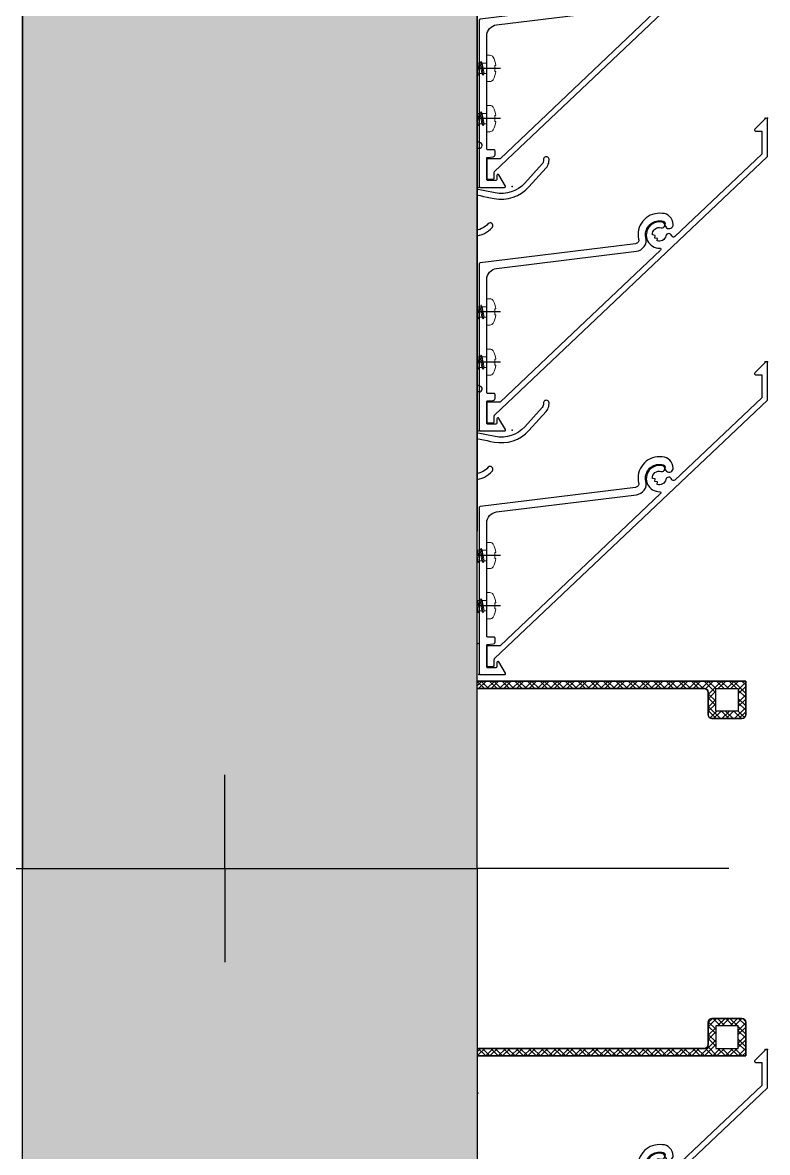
# Model space of a CAD drawing. Header units: millimetres. Extents: x 3774 to 718460, y -768339 to 192544.
# Drawn here: x 359567.6 to 359766.4, y -719888.1 to -719586.6 of the extents above; entities that cross this region are included whole.
import ezdxf

# ---------------------------------------------------------------- set-up
doc = ezdxf.new("R2010")
doc.units = ezdxf.units.MM
doc.linetypes.add('CENTER', pattern=[50.800000000000004, 31.75, -6.35, 6.35, -6.35])
doc.linetypes.add('XKITLINE00', pattern=[0])
doc.layers.get('Defpoints').update_dxf_attribs({"color": 250})
for name, color, linetype in [('010 - ASPG_ACCESSORIES_MAIN_COLOR_1', 1, 'Continuous'), ('010 - ASPG_EXTR_DEF_SUB', 250, 'Continuous'), ('010 - ASPG_EXTR_MAIN_COLOR_2', 2, 'Continuous'), ('010 - ASPG_FASTERN_DEF_SUB', 250, 'Continuous'), ('010 - ASPG_FLASHING_MAIN_COLOR_2', 2, 'Continuous'), ('010 - ASPG_FLASHING_MAIN_COLOR_4', 4, 'Continuous'), ('010 - ASPG_FLASHING_WIPEOUT_', 250, 'Continuous'), ('010 - ASPG_FRAMING_CUT_COLOR_4', 4, 'Continuous'), ('010 - ASPG_FRAMING_DEF_SUB', 250, 'Continuous'), ('010 - ASPG_FRAMING_HATCH_', 251, 'Continuous'), ('010 - ASPG_FRAMING_MAIN_COLOR_2', 2, 'Continuous'), ('010 - ASPG_FRAMING_SUB_COLOR_2', 2, 'Continuous'), ('010 - ASPG_FRAMING_WIPEOUT_', 250, 'Continuous'), ('BOLT & SCREW', 233, 'Continuous'), ('Center Line', 1, 'CENTER')]:
    doc.layers.add(name, color=color, linetype=linetype)
for name, color, linetype, lineweight in [('12-GRID', 1, 'CENTER', 13), ('Part', 2, 'Continuous', 0), ('SCREW', 8, 'Continuous', 5)]:
    doc.layers.add(name, color=color, linetype=linetype, lineweight=lineweight)
pattern_1 = [(270, (1257419.243240032, -520041.6224064054), (0.6549599250656583, -1.134423872092541), [0.7562825813950264, -1.512565162790053]), (29.99999999999978, (1257419.243240032, -520041.6224064054), (0.6549599293588203, 1.134423869613882), [0.7562825813950259, -1.512565162790052]), (329.9999999999998, (1257419.243240032, -520041.6224064054), (1.309919854424478, -2.478657937293614e-09), [-1.512565162790051, 0.7562825813950254])]
pattern_2 = [(314.9999999999999, (1257419.492862033, -520021.6224064054), (1.336931354494228, 1.336931354494224), []), (44.99999999999984, (1257419.492862033, -520021.6224064054), (-1.336931354494223, 1.336931354494228), [])]
pattern_3 = [(270, (1257419.442484036, -520043.9224064054), (0.6549599250656583, -1.134423872092541), [0.7562825813950264, -1.512565162790053]), (29.99999999999978, (1257419.442484036, -520043.9224064054), (0.6549599293588203, 1.134423869613882), [0.7562825813950259, -1.512565162790052]), (329.9999999999998, (1257419.442484036, -520043.9224064054), (1.309919854424478, -2.478657937293614e-09), [-1.512565162790051, 0.7562825813950254])]
pattern_4 = [(314.9999999999999, (1257419.192862035, -520023.9224064054), (1.336931354494228, 1.336931354494224), []), (44.99999999999984, (1257419.192862035, -520023.9224064054), (-1.336931354494223, 1.336931354494228), [])]
pattern_5 = [(0, (0, 0), (3.96875, 7.9375), [0, -7.9375])]
pattern_6 = [(0, (0, 0), (19.84375, 39.6875), [0, -39.6875])]

# ---------------------------------------------------------------- blocks, each defined once
blk = doc.blocks.new('*A2263108')
at = {"layer": 'Part', "linetype": 'XKITLINE00', "lineweight": 0}
blk.add_line((1852.480003, -42.576001), (1852.48, -56.65600000000001), dxfattribs=at)
blk = doc.blocks.new('W-1-PP19-SE-ENT3_20260407-084553_PP19_ENT3_LOPL')
at = {"lineweight": 0, "xscale": 125, "yscale": 125, "zscale": 125}
blk.add_blockref('*A2263108', (-226234.9999999997, 11475.00000000093), dxfattribs=at)
blk = doc.blocks.new('*U8447')
at = {"layer": '12-GRID', "color": 8, "linetype": 'CENTER'}
for p, q in [((5.684341886080801e-14, -6.200000000000029), (5.684341886080801e-14, 2.200000000000029)), ((-4.199999999999973, -2), (4.200000000000085, -2))]:
    blk.add_line(p, q, dxfattribs=at)
at = {"layer": 'BOLT & SCREW'}
for p, q in [((-0.553537628269381, -1.771128018217196), (-1.767499999999847, -1.558125000000442)), ((-0.553537628269381, -2.228871981782805), (-1.767500000000483, -2.441875000000354)), ((-0.4577439635652332, -1.771128018217196), (-0.8837500000000146, -1.558125000000442)), ((-0.4577439635652332, -2.228871981782805), (-0.8837500000000146, -2.441875000000354)), ((-0.2288719817826677, -1.446462371730204), (-0.4418749999998197, -0.2325000000002947)), ((-0.2288719817826677, -1.542256036434869), (-0.4418749999998197, -1.116250000000048)), ((-0.2288719817826677, -2.457743963565131), (-0.4418749999998197, -2.883750000000271)), ((-0.2288719817821107, -2.553537628269438), (-0.4418749999998197, -3.767500000000023)), ((0.2288719817822642, -1.446462371730562), (0.4418749999996946, -0.2324999999999764)), ((0.2288719817822642, -1.542256036434869), (0.4418749999996946, -1.116250000000048)), ((0.4418749999996946, -2.883750000000271), (0.2288719817829008, -2.457743963565131)), ((0.2288719817829008, -2.553537628269438), (0.4418749999999732, -3.767500000000023)), ((0.4577439635647103, -1.771128018217196), (0.8837499999994917, -1.558125000000442)), ((0.4577439635647103, -2.228871981782805), (0.8837500000001283, -2.441874999999877)), ((0.5535376282692559, -1.771128018217196), (1.767500000000001, -1.558125000000124)), ((0.5535376282692559, -2.228871981782805), (1.767500000000001, -2.441874999999877))]:
    blk.add_line(p, q, dxfattribs=at)
for points in [[(-1.767500000000006, -1.558125000000442), (-0.8837500000001342, -1.558125000000442, 0.4142135623730394), (-0.4418749999998197, -1.116250000000048), (-0.4418749999998197, -0.2325000000002947), (0.4418749999996946, -0.2324999999999764), (0.4418749999996946, -1.116250000000048, 0.4142135623731505), (0.8837500000000089, -1.558125000000442), (1.76750000000012, -1.558125000000124), (1.76750000000012, -2.441874999999877), (0.8837500000000089, -2.441874999999877, 0.414213562373095), (0.4418749999996946, -2.883750000000271), (0.4418749999999732, -3.767500000000023), (-0.4418749999998197, -3.767500000000023), (-0.4418749999998197, -2.883750000000271, 0.4142135623730397), (-0.8837500000001342, -2.441875000000354), (-1.767500000000483, -2.441875000000354)], [(0.2288719817829008, -2.457743963565131, -0.414213562373095), (0.4577439635645909, -2.228871981782805), (0.5535376282692559, -2.228871981782805), (0.5535376282692559, -1.771128018217196), (0.4577439635645909, -1.771128018217196, -0.4142135623730951), (0.228871981782105, -1.542256036434869), (0.228871981782105, -1.446462371730562), (-0.2288719817826677, -1.446462371730204), (-0.2288719817826677, -1.542256036434869, -0.4142135623730951), (-0.4577439635649944, -1.771128018217196), (-0.553537628269381, -1.771128018217196), (-0.553537628269381, -2.228871981782805), (-0.4577439635649944, -2.228871981782805, -0.4142135623730951), (-0.2288719817826677, -2.457743963565131), (-0.2288719817822698, -2.553537628269438), (0.2288719817829008, -2.553537628269438)]]:
    blk.add_lwpolyline(points, format="xyb", close=True, dxfattribs=at)
blk.add_circle((5.684341886080801e-14, -2), 3.5, dxfattribs=at)
blk = doc.blocks.new('000_ASPG_TYP_FILES_20260218-010703_FRAME_EXTR_')
at = {"layer": '010 - ASPG_FRAMING_HATCH_'}
h = blk.add_hatch(dxfattribs=at)
h.set_pattern_fill('ANSI32', color=256, scale=0.1, angle=180)
h.set_pattern_definition([(225, (0, 0), (0.6735192090801866, -0.6735192090801868), []), (225, (-0.4490130000000001, 5.498823332255506e-17), (0.6735192090801866, -0.6735192090801868), [])])
edge = h.paths.add_edge_path()
edge.add_line((1.999999996740371, 15.99999999965075), (1.999999996740371, 1.999999999941792))
edge.add_line((1.999999996740371, 1.999999999941792), (39.69999999750871, 1.999999999941792))
edge.add_arc((39.69999999730499, 1.700000000040752), 0.2999999999010399, -3.891028654834372e-08, 89.99999996109239, ccw=False)
edge.add_line((39.99999999720603, 1.699999999837019), (39.99999999720603, 0.2999999996973202))
edge.add_arc((39.69999999750872, 0.2999999996973131), 0.2999999996973131, -90.00000000000142, 1.4210854715202004e-12, ccw=False)
edge.add_line((39.69999999750871, 0), (0.2999999996973202, 0))
edge.add_arc((0.2999999996973273, 0.2999999996973273), 0.2999999996973273, 180.0000000000013, 269.99999999999864, ccw=False)
edge.add_line((0, 0.2999999996973202), (0, 17.69999999989523))
edge.add_arc((0.2999999999301508, 17.70000000012806), 0.2999999999301508, 90.00000004446741, 180.0000000444674, ccw=False)
edge.add_line((0.2999999996973202, 18.00000000005821), (22.5570233851904, 18.00000000005821))
edge.add_arc((22.5570233856712, 18.50000000026317), 0.5000000002049632, 269.9999999449049, 380.2095453190142)
edge.add_arc((26.1699999981368, 19.82999999686102), 3.349999998908497, 182.0637942974167, 200.2095453254992, ccw=False)
edge.add_arc((23.58168000320438, 19.73672835517209), 0.7599999998138507, 2.0637943418387863, 182.0637943418388, ccw=False)
edge.add_arc((26.16999999910358, 19.82999999939922), 1.830000000338361, 182.0637943388468, 447.9362056470717)
edge.add_arc((26.263271644013, 22.41831999551505), 0.7600000000549151, 87.93620564125177, 267.9362056412518, ccw=False)
edge.add_arc((26.16999999863267, 19.8300000075356), 3.349999992334041, 69.79045460402187, 87.9362056313708, ccw=False)
edge.add_arc((27.49999999788272, 23.44297661244421), 0.5000000006038865, 249.7904545688332, 359.9999999442181)
edge.add_line((27.9999999984866, 23.44297661195742), (27.9999999984866, 26.67999999993481))
edge.add_line((27.9999999984866, 26.67999999993481), (28.49999999674037, 27.17999999958556))
edge.add_line((28.49999999674037, 27.17999999958556), (27.9999999984866, 27.67999999970198))
edge.add_line((27.9999999984866, 27.67999999970198), (27.9999999984866, 38.61999999982072))
edge.add_line((27.9999999984866, 38.61999999982072), (28.49999999674037, 39.11999999993714))
edge.add_line((28.49999999674037, 39.11999999993714), (27.9999999984866, 39.62000000005355))
edge.add_line((27.9999999984866, 39.62000000005355), (27.9999999984866, 42.85702338756528))
edge.add_arc((27.49999999787862, 42.85702338707262), 0.5000000006079759, 5.645408219420843e-08, 110.2095454304945)
edge.add_arc((26.16999999884449, 46.46999999186602), 3.349999992147246, 272.0637943651193, 290.20954539329375, ccw=False)
edge.add_arc((26.263271644013, 43.88168000403675), 0.7600000000258301, 92.06379435882718, 272.0637943588272, ccw=False)
edge.add_arc((26.16999999910502, 46.47000000012492), 1.830000000339747, 272.0637943528818, 537.9362056611998)
edge.add_arc((23.58168000320438, 46.56327164435061), 0.7599999998138507, 177.9362056581612, 357.9362056581612, ccw=False)
edge.add_arc((26.16999999825318, 46.47000000263876), 3.349999999025627, 159.7904546748206, 177.9362057022633, ccw=False)
edge.add_arc((22.55702338551316, 47.7999999994954), 0.500000000434755, 339.790454661877, 450.0000000369852)
edge.add_line((22.5570233851904, 48.29999999993015), (0.2999999996973202, 48.29999999993015))
edge.add_arc((0.2999999996973095, 48.59999999962746), 0.2999999996973131, 179.9999999999987, 270.00000000000205, ccw=False)
edge.add_line((0, 48.59999999962747), (0, 59.99999999994179))
edge.add_arc((0.2999999996973202, 59.99999999994179), 0.2999999996973202, 90, 180, ccw=False)
edge.add_line((0.2999999996973202, 60.29999999963911), (4.999999997438863, 60.29999999963911))
edge.add_line((4.999999997438863, 60.29999999963911), (4.999999997438863, 64.99999999959255))
edge.add_arc((5.299999997369017, 64.99999999982538), 0.2999999999301544, 90.0000000444681, 180.0000000444674, ccw=False)
edge.add_line((5.299999997136183, 65.29999999975553), (29.99999999883585, 65.29999999975553))
edge.add_line((29.99999999883585, 65.29999999975553), (29.99999999883585, 63.59999999997672))
edge.add_arc((29.69999999890567, 63.59999999974391), 0.2999999999301721, -89.99999995552861, 4.4463320136856055e-08, ccw=False)
edge.add_line((29.69999999913853, 63.29999999981374), (7.299999997485429, 63.29999999981374))
edge.add_arc((7.29999999771826, 62.99999999988358), 0.2999999999301508, 90.00000004446738, 180.0000000444674)
edge.add_line((6.999999997788109, 62.99999999965075), (6.999999997788109, 58.29999999969732))
edge.add_line((6.999999997788109, 58.29999999969732), (2.300000000162981, 58.29999999969732))
edge.add_arc((2.299999998300336, 57.99999999813735), 0.3000000015599653, 89.99999964426098, 179.999999644261)
edge.add_line((1.999999996740371, 58), (1.999999996740371, 50.60000000003492))
edge.add_arc((2.299999998533172, 50.60000000166475), 0.3000000017928013, 180.000000311273, 270.0000003112706)
edge.add_line((2.300000000162981, 50.29999999987194), (29.69999999913853, 50.29999999987194))
edge.add_arc((29.6999999989348, 49.9999999999709), 0.299999999901047, -3.890897914970992e-08, 89.99999996109108, ccw=False)
edge.add_line((29.99999999883585, 49.99999999976717), (29.99999999883585, 26.67999999993481))
edge.add_line((29.99999999883585, 26.67999999993481), (29.99999999883585, 16.29999999981374))
edge.add_arc((29.6999999989057, 16.2999999995809), 0.2999999999301508, -89.99999995553259, 4.446741286301403e-08, ccw=False)
edge.add_line((29.69999999913853, 15.99999999965075), (1.999999996740371, 15.99999999965075))
at = {"layer": '010 - ASPG_FRAMING_CUT_COLOR_4'}
blk.add_lwpolyline([(1.999999996740371, 15.99999999965075), (1.999999996740371, 1.999999999941792), (39.69999999750871, 1.999999999941792, -0.4142135623731089), (39.99999999720603, 1.699999999837019), (39.99999999720603, 0.2999999996973202, -0.4142135623731089), (39.69999999750871, 0), (0.2999999996973202, 0, -0.4142135623730811), (0, 0.2999999996973202), (0, 17.69999999989523, -0.4142135623730951), (0.2999999996973202, 18.00000000005821), (22.5570233851904, 18.00000000005821, 0.5217296884731124), (23.02624112786725, 18.67272727261297, -0.07934163687482358), (22.82217297761235, 19.70935906958766, -1), (24.34118702879641, 19.76409764075652, 2.296345716993233), (26.23590235819574, 21.65881296969019, -1), (26.29064092983026, 23.17782702133991, -0.0793416368716021), (27.32727272447664, 22.9737588702119, 0.5217296884801942), (27.9999999984866, 23.44297661195742), (27.9999999984866, 26.67999999993481), (28.49999999674037, 27.17999999958556), (27.9999999984866, 27.67999999970198), (27.9999999984866, 38.61999999982072), (28.49999999674037, 39.11999999993714), (27.9999999984866, 39.62000000005355), (27.9999999984866, 42.85702338756528, 0.5217296884727316), (27.32727272447664, 43.3262411293108, -0.07934163687522733), (26.29064092983026, 43.122172978241, -1), (26.23590235819574, 44.64118702983251, 2.296345716995783), (24.34118702879641, 46.53590235876618, -1), (22.82217297761235, 46.59064092993503, -0.07934163687201433), (23.02624112786725, 47.62727272690972, 0.5217296884786579), (22.5570233851904, 48.29999999993015), (0.2999999996973202, 48.29999999993015, -0.4142135623731158), (0, 48.59999999962747), (0, 59.99999999994179, -0.414213562373095), (0.2999999996973202, 60.29999999963911), (4.999999997438863, 60.29999999963911), (4.999999997438863, 64.99999999959255, -0.4142135623730879), (5.299999997136183, 65.29999999975553), (29.99999999883585, 65.29999999975553), (29.99999999883585, 63.59999999997672, -0.4142135623730533), (29.69999999913853, 63.29999999981374), (7.299999997485429, 63.29999999981374, 0.4142135623730949), (6.999999997788109, 62.99999999965075), (6.999999997788109, 58.29999999969732), (2.300000000162981, 58.29999999969732, 0.4142135623730948), (1.999999996740371, 58), (1.999999996740371, 50.60000000003492, 0.4142135623730845), (2.300000000162981, 50.29999999987194), (29.69999999913853, 50.29999999987194, -0.4142135623730951), (29.99999999883585, 49.99999999976717), (29.99999999883585, 26.67999999993481), (29.99999999883585, 16.29999999981374, -0.4142135623730951), (29.69999999913853, 15.99999999965075)], format="xyb", close=True, dxfattribs=at)
for p in [(26.16999999736436, 48.46999999973923), (26.16999999736436, 21.82999999966705)]:
    blk.add_blockref('*U8447', p)
blk = doc.blocks.new('*U8310')
at = {"layer": '010 - ASPG_FRAMING_HATCH_', "transparency": 33554585}
h = blk.add_hatch(dxfattribs=at)
h.set_pattern_fill('ANSI32', color=256, scale=0.25)
h.set_pattern_definition([(45, (0, 0), (-1.683798022700467, 1.683798022700467), []), (45, (1.1225325, 0), (-1.683798022700467, 1.683798022700467), [])])
edge = h.paths.add_edge_path()
edge.add_line((2.000000000009768, -50.0000000001819), (2.000000000009536, -75.00000000027285))
edge.add_line((2.000000000009536, -75.00000000027285), (-1.376676550535194e-14, -75.00000000027285))
edge.add_line((-1.377727649045784e-14, -75.00000000027285), (2.183725214694612e-13, -49.00000000020555))
edge.add_arc((0.9999999999907824, -49.00000000021976), 0.999999999990564, 89.99999999918577, 179.9999999991858, ccw=False)
edge.add_line((1.000000000004993, -48.00000000022919), (62.99999999987471, -48.00000000022955))
edge.add_arc((62.99999999988892, -47.00000000023898), 0.999999999990564, 269.9999999991858, 359.9999999991858)
edge.add_line((63.99999999987948, -47.00000000025319), (63.99999999987995, 47.00000000025248))
edge.add_arc((62.99999999988939, 47.00000000023827), 0.999999999990564, 8.142219984623432e-10, 90.00000000081424)
edge.add_line((62.99999999987518, 48.00000000022884), (1.000000000005464, 48.00000000022919))
edge.add_arc((0.9999999999912551, 49.00000000021976), 0.999999999990564, 180.0000000008142, 270.0000000008142, ccw=False)
edge.add_line((6.91122180303467e-13, 49.00000000020555), (9.232719782633861e-13, 75.00000000027285))
edge.add_line((9.232719782633861e-13, 75.00000000027285), (2.000000000010473, 75.00000000027285))
edge.add_line((2.000000000010473, 75.00000000027285), (2.000000000010241, 50.0000000001819))
edge.add_line((2.000000000010241, 50.0000000001819), (140.9999999998781, 50.00000000018107))
edge.add_line((140.9999999998781, 50.00000000018107), (140.9999999998781, 41.00000000016652))
edge.add_arc((139.9999999998876, 41.00000000018073), 0.999999999990564, 269.9999999991858, 359.9999999991858, ccw=False)
edge.add_line((139.9999999998734, 40.00000000019017), (131.999999999892, 40.00000000019029))
edge.add_arc((131.9999999998778, 41.00000000018085), 0.999999999990564, 180.0000000008142, 270.0000000008142, ccw=False)
edge.add_line((130.9999999998872, 41.00000000016664), (130.9999999998872, 47.00000000025214))
edge.add_arc((129.9999999998967, 47.00000000023793), 0.999999999990564, 8.142219984623432e-10, 90.00000000081424)
edge.add_line((129.9999999998824, 48.00000000022849), (66.99999999989429, 48.00000000022884))
edge.add_arc((66.99999999988007, 47.00000000023827), 0.999999999990564, 89.99999999918577, 179.9999999991858)
edge.add_line((65.99999999988951, 47.00000000025248), (65.99999999988903, -47.00000000025319))
edge.add_arc((66.99999999987959, -47.00000000023898), 0.999999999990564, 180.0000000008142, 270.0000000008142)
edge.add_line((66.9999999998938, -48.00000000022955), (129.9999999998819, -48.0000000002299))
edge.add_arc((129.9999999998961, -47.00000000023933), 0.999999999990564, 269.9999999991858, 359.9999999991858)
edge.add_line((130.9999999998867, -47.00000000025354), (130.9999999998868, -41.00000000357866))
edge.add_arc((131.9999999998773, -41.00000000359287), 0.999999999990564, 89.99999999918577, 179.9999999991858, ccw=False)
edge.add_line((131.9999999998915, -40.0000000036023), (139.9999999998729, -40.00000000360242))
edge.add_arc((139.9999999998871, -41.00000000359299), 0.999999999990564, 8.14225131762214e-10, 90.00000000081423, ccw=False)
edge.add_line((140.9999999998777, -41.00000000357878), (140.9999999998776, -50.00000000632181))
edge.add_line((140.9999999998776, -50.00000000632181), (2.000000000009777, -50.0000000001819))
h.paths.add_polyline_path([(138.9999999998686, 48.00000000022837), (138.9999999998686, 42.00000000355348), (132.9999999998968, 42.0000000035536), (132.9999999998968, 48.00000000022849)], flags=16)
h.paths.add_polyline_path([(138.999999999868, -48.00000000023002), (138.9999999998681, -42.00000000355513), (132.9999999998963, -42.00000000355501), (132.9999999998962, -48.00000000023001)], flags=16)
at = {"layer": '010 - ASPG_FRAMING_HATCH_'}
h = blk.add_hatch(dxfattribs=at)
h.set_pattern_fill('ANSI37', color=256, scale=0.5954980955866349, angle=-90.00000000000001)
h.set_pattern_definition(pattern_2)
edge = h.paths.add_edge_path()
edge.add_ellipse((57.77220869647454, 55.00000000111321), major_axis=(-3.509070088518285e-14, -4.999999999272404), ratio=0.6444816938462435, start_angle=0, end_angle=180)
edge.add_line((57.77220869647455, 60.00000000018189), (61.99999999977764, 60.00000000018189))
edge.add_arc((61.99999999977037, 60.30000000023573), 0.3000000000538421, -89.99999999861039, -1.389609784768862e-09)
edge.add_line((62.29999999982421, 60.30000000022845), (62.29999999982421, 61.00000000018188))
edge.add_line((62.29999999982421, 61.00000000018188), (61.79999999982421, 61.50000000041472))
edge.add_line((61.79999999982421, 61.50000000041472), (62.29999999982421, 62.00000000018188))
edge.add_line((62.29999999982421, 62.00000000018188), (61.79999999982421, 62.50000000041472))
edge.add_line((61.79999999982421, 62.50000000041472), (62.29999999982421, 63.00000000018188))
edge.add_line((62.29999999982421, 63.00000000018188), (61.79999999982421, 63.50000000018188))
edge.add_line((61.79999999982421, 63.50000000018188), (62.29999999982421, 64.00000000018188))
edge.add_line((62.29999999982421, 64.00000000018188), (62.29999999982421, 65.00000000018188))
edge.add_line((62.29999999982421, 65.00000000018188), (63.29999999970779, 65.00000000018188))
edge.add_line((63.29999999970779, 65.00000000018188), (63.79999999970779, 65.50000000018188))
edge.add_line((63.79999999970779, 65.50000000018188), (64.2999999997078, 65.00000000018188))
edge.add_line((64.2999999997078, 65.00000000018188), (64.7999999997078, 65.50000000018188))
edge.add_line((64.7999999997078, 65.50000000018188), (65.2999999997078, 65.00000000018188))
edge.add_line((65.2999999997078, 65.00000000018188), (65.7999999997078, 65.50000000018188))
edge.add_line((65.7999999997078, 65.50000000018188), (66.29999999982421, 65.00000000018188))
edge.add_line((66.29999999982421, 65.00000000018188), (66.99999999977764, 65.00000000018188))
edge.add_arc((66.99999999974126, 65.30000000014842), 0.2999999999665306, -89.99999999305199, 1.528565674358258e-08)
edge.add_line((67.2999999997078, 65.30000000022845), (67.30017822586116, 60.00000000018188))
edge.add_arc((77.20009572393145, 55.00000000088038), 11.09091368921486, 153.2037265686182, 206.7962734313818)
edge.add_line((67.30017822586116, 50.00000000157887), (57.77220869647455, 50.00000000157887))
h = blk.add_hatch(dxfattribs=at)
h.set_pattern_fill('ANSI37', color=256, scale=0.5954980955866349, angle=-90.00000000000001)
h.set_pattern_definition(pattern_4)
edge = h.paths.add_edge_path()
edge.add_ellipse((11.52796953010241, 55.00000000111323), major_axis=(-3.510345640540481e-14, -4.999999999272404), ratio=0.6444816938462435, start_angle=180, end_angle=360, ccw=False)
edge.add_line((11.52796953010241, 60.00000000018191), (2.00000000074399, 60.00000000018191))
edge.add_arc((-7.899917497165894, 55.00000000111323), 11.09091368915029, -26.79627343179601, 26.796273430967574, ccw=False)
edge.add_line((2.000000000715794, 50.00000000157889), (11.52796953007421, 50.00000000157889))
h = blk.add_hatch(dxfattribs=at)
h.set_pattern_fill('HONEY', color=256, scale=0.238199238234654, angle=-90.00000000000001)
h.set_pattern_definition(pattern_3)
edge = h.paths.add_edge_path()
edge.add_ellipse((11.7775915319535, 55.00000000111977), major_axis=(-3.509070088518285e-14, -4.999999999272404), ratio=0.6444816938462435, start_angle=0, end_angle=360, ccw=False)
h = blk.add_hatch(dxfattribs=at)
h.set_pattern_fill('HONEY', color=256, scale=0.238199238234654, angle=-90.00000000000001)
h.set_pattern_definition(pattern_1)
edge = h.paths.add_edge_path()
edge.add_ellipse((57.52258669462346, 55.00000000111321), major_axis=(-3.509070088518285e-14, -4.999999999272404), ratio=0.6444816938462435, start_angle=0, end_angle=360)
h = blk.add_hatch(dxfattribs=at)
h.set_pattern_fill('ANSI37', color=256, scale=0.5954980955866349, angle=-90.00000000000001)
h.set_pattern_definition(pattern_4)
edge = h.paths.add_edge_path()
edge.add_ellipse((11.52796953010241, -55.00000000111394), major_axis=(-3.510345640540481e-14, 4.999999999272404), ratio=0.6444816938462435, start_angle=0, end_angle=180)
edge.add_line((11.52796953010241, -60.00000000018262), (2.00000000074399, -60.00000000018262))
edge.add_arc((-7.899917497165894, -55.00000000111394), 11.09091368915029, 333.2037265690324, 386.796273431796)
edge.add_line((2.000000000715794, -50.0000000015796), (11.52796953007421, -50.0000000015796))
h = blk.add_hatch(dxfattribs=at)
h.set_pattern_fill('HONEY', color=256, scale=0.238199238234654, angle=-90.00000000000001)
h.set_pattern_definition(pattern_3)
edge = h.paths.add_edge_path()
edge.add_ellipse((11.7775915319535, -55.00000000112048), major_axis=(-3.509070088518285e-14, 4.999999999272404), ratio=0.6444816938462435, start_angle=0, end_angle=360)
h = blk.add_hatch(dxfattribs=at)
h.set_pattern_fill('HONEY', color=256, scale=0.238199238234654, angle=-90.00000000000001)
h.set_pattern_definition(pattern_1)
edge = h.paths.add_edge_path()
edge.add_ellipse((57.52258669462346, -55.00000000111392), major_axis=(-3.509070088518285e-14, 4.999999999272404), ratio=0.6444816938462435, start_angle=0, end_angle=360, ccw=False)
h = blk.add_hatch(dxfattribs=at)
h.set_pattern_fill('ANSI37', color=256, scale=0.5954980955866349, angle=-90.00000000000001)
h.set_pattern_definition(pattern_2)
edge = h.paths.add_edge_path()
edge.add_ellipse((57.77220869647454, -55.00000000111392), major_axis=(-3.509070088518285e-14, 4.999999999272404), ratio=0.6444816938462435, start_angle=180, end_angle=360, ccw=False)
edge.add_line((57.77220869647455, -60.0000000001826), (61.99999999977764, -60.0000000001826))
edge.add_arc((61.99999999977037, -60.30000000023644), 0.3000000000538421, 360.0000000013896, 449.9999999986104, ccw=False)
edge.add_line((62.29999999982421, -60.30000000022916), (62.29999999982421, -61.0000000001826))
edge.add_line((62.29999999982421, -61.0000000001826), (61.79999999982421, -61.50000000041543))
edge.add_line((61.79999999982421, -61.50000000041543), (62.29999999982421, -62.0000000001826))
edge.add_line((62.29999999982421, -62.0000000001826), (61.79999999982421, -62.50000000041543))
edge.add_line((61.79999999982421, -62.50000000041543), (62.29999999982421, -63.0000000001826))
edge.add_line((62.29999999982421, -63.0000000001826), (61.79999999982421, -63.5000000001826))
edge.add_line((61.79999999982421, -63.5000000001826), (62.29999999982421, -64.0000000001826))
edge.add_line((62.29999999982421, -64.0000000001826), (62.29999999982421, -65.0000000001826))
edge.add_line((62.29999999982421, -65.0000000001826), (63.29999999970779, -65.0000000001826))
edge.add_line((63.29999999970779, -65.0000000001826), (63.79999999970779, -65.5000000001826))
edge.add_line((63.79999999970779, -65.5000000001826), (64.2999999997078, -65.0000000001826))
edge.add_line((64.2999999997078, -65.0000000001826), (64.7999999997078, -65.5000000001826))
edge.add_line((64.7999999997078, -65.5000000001826), (65.2999999997078, -65.0000000001826))
edge.add_line((65.2999999997078, -65.0000000001826), (65.7999999997078, -65.5000000001826))
edge.add_line((65.7999999997078, -65.5000000001826), (66.29999999982421, -65.0000000001826))
edge.add_line((66.29999999982421, -65.0000000001826), (66.99999999977764, -65.0000000001826))
edge.add_arc((66.99999999974126, -65.30000000014913), 0.2999999999665306, 359.99999998471435, 449.999999993052, ccw=False)
edge.add_line((67.2999999997078, -65.30000000022916), (67.30017822586116, -60.0000000001826))
edge.add_arc((77.20009572393145, -55.00000000088109), 11.09091368921486, 153.2037265686182, 206.7962734313818, ccw=False)
edge.add_line((67.30017822586116, -50.00000000157958), (57.77220869647455, -50.00000000157958))
at = {"layer": '010 - ASPG_FASTERN_DEF_SUB'}
blk.add_point((0, 0), dxfattribs=at)
at = {"layer": '010 - ASPG_FRAMING_CUT_COLOR_4'}
blk.add_lwpolyline([(2.000000000009768, -50.0000000001819), (2.000000000009536, -75.00000000027285), (-1.377727649045784e-14, -75.00000000027285), (2.183725214694612e-13, -49.00000000020555, -0.414213562373095), (1.000000000004993, -48.00000000022919), (62.99999999987471, -48.00000000022955, 0.414213562373095), (63.99999999987948, -47.00000000025319), (63.99999999987995, 47.00000000025248, 0.414213562373095), (62.99999999987518, 48.00000000022884), (1.000000000005466, 48.00000000022919, -0.414213562373095), (6.91122180303467e-13, 49.00000000020555), (9.232719782633861e-13, 75.00000000027285), (2.000000000010473, 75.00000000027285), (2.000000000010241, 50.0000000001819), (140.9999999998781, 50.00000000018107), (140.9999999998781, 41.00000000016652, -0.414213562373095), (139.9999999998734, 40.00000000019017), (131.999999999892, 40.00000000019029, -0.414213562373095), (130.9999999998872, 41.00000000016664), (130.9999999998872, 47.00000000025214, 0.414213562373095), (129.9999999998824, 48.00000000022849), (66.99999999989429, 48.00000000022884, 0.414213562373095), (65.99999999988951, 47.00000000025248), (65.99999999988903, -47.00000000025319, 0.414213562373095), (66.9999999998938, -48.00000000022955), (129.9999999998819, -48.0000000002299, 0.414213562373095), (130.9999999998867, -47.00000000025354), (130.9999999998868, -41.00000000357866, -0.414213562373095), (131.9999999998915, -40.0000000036023), (139.9999999998729, -40.00000000360242, -0.414213562373095), (140.9999999998777, -41.00000000357878), (140.9999999998776, -50.00000000632181)], format="xyb", close=True, dxfattribs=at)
for points in [[(138.9999999998686, 48.00000000022837), (138.9999999998686, 42.00000000355348), (132.9999999998968, 42.0000000035536), (132.9999999998968, 48.00000000022849)], [(138.999999999868, -48.00000000023002), (138.9999999998681, -42.00000000355513), (132.9999999998963, -42.00000000355501), (132.9999999998962, -48.00000000023001)]]:
    blk.add_lwpolyline(points, close=True, dxfattribs=at)
at = {"layer": '010 - ASPG_FRAMING_DEF_SUB', "transparency": 33554508}
blk.add_line((136.4999999998283, 2.131628207280301e-14), (-4.500000000049795, 2.131628207280301e-14), dxfattribs=at)
at = {"layer": '010 - ASPG_FRAMING_DEF_SUB', "transparency": 33554457}
for points in [[(54.30017822586116, 50.00000000157887), (67.30017822586116, 50.00000000157887), (67.30017822586116, 65.50000000018188), (54.30017822586116, 65.50000000018188)], [(2.000000000715794, 50.00000000157889), (15.00000000071579, 50.00000000158543), (15.00000000071579, 60.00000000039217), (2.000000000715794, 60.00000000038563)], [(2.000000000715794, -50.0000000015796), (15.00000000071579, -50.00000000158614), (15.00000000071579, -60.00000000039288), (2.000000000715794, -60.00000000038634)], [(54.30017822586116, -50.00000000157958), (67.30017822586116, -50.00000000157958), (67.30017822586116, -65.5000000001826), (54.30017822586116, -65.5000000001826)]]:
    blk.add_lwpolyline(points, close=True, dxfattribs=at)
at = {"layer": '010 - ASPG_FRAMING_SUB_COLOR_2'}
for points in [[(57.52258669462346, 50.00000000157888), (67.30017822586116, 50.00000000157887, -0.2381992382621886), (67.30017822586116, 60.00000000018188), (67.2999999997078, 65.30000000022845, -0.4142135624157165), (66.99999999977764, 65.00000000018188), (66.29999999982421, 65.00000000018188), (65.7999999997078, 65.50000000018188), (65.2999999997078, 65.00000000018188), (64.7999999997078, 65.50000000018188), (64.2999999997078, 65.00000000018188), (63.79999999970779, 65.50000000018188), (63.29999999970779, 65.00000000018188), (62.29999999982421, 65.00000000018188), (62.29999999982421, 64.00000000018188), (61.79999999982421, 63.50000000018188), (62.29999999982421, 63.00000000018188), (61.79999999982421, 62.50000000041472), (62.29999999982421, 62.00000000018188), (61.79999999982421, 61.50000000041472), (62.29999999982421, 61.00000000018188), (62.29999999982421, 60.30000000022845, -0.414213562358888), (61.99999999977764, 60.00000000018188), (57.52258669462346, 60.00000000018189)], [(11.77759153183708, 50.00000000158543), (2.000000000715794, 50.00000000157889, 0.2381992382621886), (2.000000000715796, 60.00000000018191), (11.77759153183708, 60.00000000018844)], [(11.77759153183708, -50.00000000158614), (2.000000000715794, -50.0000000015796, -0.2381992382621886), (2.000000000715796, -60.00000000018262), (11.77759153183708, -60.00000000018915)], [(57.52258669462346, -50.00000000157959), (67.30017822586116, -50.00000000157958, 0.2381992382621886), (67.30017822586116, -60.0000000001826), (67.2999999997078, -65.30000000022916, 0.4142135624157165), (66.99999999977764, -65.0000000001826), (66.29999999982421, -65.0000000001826), (65.7999999997078, -65.5000000001826), (65.2999999997078, -65.0000000001826), (64.7999999997078, -65.5000000001826), (64.2999999997078, -65.0000000001826), (63.79999999970779, -65.5000000001826), (63.29999999970779, -65.0000000001826), (62.29999999982421, -65.0000000001826), (62.29999999982421, -64.0000000001826), (61.79999999982421, -63.5000000001826), (62.29999999982421, -63.0000000001826), (61.79999999982421, -62.50000000041543), (62.29999999982421, -62.0000000001826), (61.79999999982421, -61.50000000041543), (62.29999999982421, -61.0000000001826), (62.29999999982421, -60.30000000022916, 0.414213562358888), (61.99999999977764, -60.0000000001826), (57.52258669462346, -60.0000000001826)]]:
    blk.add_lwpolyline(points, format="xyb", dxfattribs=at)
at = {"layer": '010 - ASPG_FRAMING_SUB_COLOR_2', "extrusion": (0, 0, -1)}
for centre, major_axis in [((11.7775915319535, 55.00000000111977), (-3.509070088518285e-14, -4.999999999272404)), ((57.52258669462346, -55.00000000111392), (-3.509070088518285e-14, 4.999999999272404))]:
    blk.add_ellipse(centre, major_axis=major_axis, ratio=0.6444816938462435, dxfattribs=at)
at = {"layer": '010 - ASPG_FRAMING_SUB_COLOR_2'}
for centre, major_axis in [((57.52258669462346, 55.00000000111321), (-3.509070088518285e-14, -4.999999999272404)), ((11.7775915319535, -55.00000000112048), (-3.509070088518285e-14, 4.999999999272404))]:
    blk.add_ellipse(centre, major_axis=major_axis, ratio=0.6444816938462435, dxfattribs=at)
blk = doc.blocks.new('PZG35-9D5')
at = {"layer": 'Center Line'}
blk.add_line((1.4210854715202e-14, 3.733653355866409), (1.4210854715202e-14, -10.53404386090006), dxfattribs=at)
at = {"layer": 'SCREW', "color": 8}
for p, q in [((-1.399999999999963, 2.842170943040401e-14), (-1.399999999999963, -1.090192378864657)), ((1.399999999999991, 0), (1.399999999999991, -0.5901923788647139)), ((-1.850000000000009, -1.399999999999977), (1.850000000000037, -0.8999999999999773)), ((-1.850000000000009, -1.399999999999977), (-1.399999999999963, -1.090192378864685)), ((-1.850000000000009, -1.399999999999977), (-1.399999999999963, -1.709807621135297)), ((-1.850000000000009, -2.699999999999989), (1.850000000000037, -2.199999999999989)), ((-1.850000000000009, -2.699999999999989), (-1.399999999999963, -2.390192378864697)), ((-1.850000000000009, -2.699999999999989), (-1.399999999999963, -3.009807621135309)), ((-1.399999999999963, -1.090192378864685), (1.399999999999991, -0.5901923788646855)), ((-1.399999999999963, -1.709807621135297), (1.399999999999991, -1.209807621135297)), ((-1.399999999999963, -1.709807621135269), (-1.399999999999963, -2.390192378864697)), ((-1.399999999999963, -2.390192378864697), (1.399999999999991, -1.890192378864697)), ((-1.399999999999963, -3.009807621135309), (1.399999999999991, -2.509807621135309)), ((-1.399999999999963, -3.009807621135309), (-1.399999999999963, -3.690192378864708)), ((1.850000000000037, -0.8999999999999773), (1.399999999999991, -0.5901923788646855)), ((1.850000000000037, -0.8999999999999773), (1.399999999999991, -1.209807621135297)), ((1.399999999999991, -1.209807621135269), (1.399999999999991, -1.890192378864725)), ((1.850000000000037, -2.199999999999989), (1.399999999999991, -1.890192378864697)), ((1.850000000000037, -2.199999999999989), (1.399999999999991, -2.509807621135309)), ((1.399999999999991, -2.50980762113528), (1.399999999999991, -3.190192378864708)), ((-1.850000000000009, -4), (-1.399999999999963, -3.690192378864708)), ((-1.850000000000009, -4), (-0.9911470940920566, -3.883938796498938)), ((-1.850000000000009, -4), (-1.399999999999963, -4.30980762113532)), ((-1.399999999999963, -3.690192378864708), (-0.8446989986695002, -3.591031485769975)), ((-1.399999999999963, -4.30980762113532), (-1.184865735341859, -4.271390788160659)), ((-1.399999999999963, -4.309807621135349), (-1.399999999999963, -8.099999999999966)), ((0.5619885887190463, -3.339837273736322), (1.399999999999991, -3.190192378864708)), ((0.7141825614195483, -3.653488843051434), (1.850000000000037, -3.5)), ((0.7141825614195483, -3.932275020881832), (1.399999999999991, -3.80980762113532)), ((0.7141825614195483, -4.612659778611231), (1.399999999999991, -4.49019237886472)), ((0.7141825614195483, -4.953488843051389), (1.850000000000037, -4.800000000000011)), ((0.7141825614195483, -5.232275020881843), (1.399999999999991, -5.109807621135332)), ((1.850000000000037, -3.5), (1.399999999999991, -3.190192378864708)), ((1.850000000000037, -3.5), (1.399999999999991, -3.80980762113532)), ((1.399999999999991, -3.809807621135349), (1.399999999999991, -4.490192378864691)), ((1.850000000000037, -4.800000000000011), (1.399999999999991, -4.49019237886472)), ((1.850000000000037, -4.800000000000011), (1.399999999999991, -5.109807621135332)), ((1.399999999999991, -5.109807621135332), (1.399999999999991, -8.099999999999966)), ((1.4210854715202e-14, -9.5), (-1.399999999999963, -8.099999999999966)), ((1.4210854715202e-14, -9.5), (1.399999999999991, -8.099999999999966))]:
    blk.add_line(p, q, dxfattribs=at)
blk.add_lwpolyline([(1.4210854715202e-14, -9.5), (0.7141825614195483, -5.232275020881843), (0.7141825614195483, -3.600899293750615, 0.4176573264866609), (0.4106596181599826, -3.300919979679151, 0.1081021898226624), (-0.8446989986694433, -3.591031485769975), (-1.399999999999991, -4.701675652739141)], format="xyb", dxfattribs=at)
blk = doc.blocks.new('*U8309')
at = {"layer": 'SCREW', "color": 6}
blk.add_lwpolyline([(3.026373332565058, 1.780836269555209, 0.09905967801670053), (0.7999999999999687, 2.546427498927414), (0.7999999999999687, 2.274284095813357), (-0.800000000000054, 2.274284095813357), (-0.800000000000054, 2.546427498927414, 0.09905967801670058), (-3.026373332565143, 1.780836269555209, 0.2665876613401604), (-3.500000000000043, 0.9556546004010897), (-3.500000000000043, 0.1999999999999886, 0.4142135623730938), (-3.300000000000054, 0), (3.299999999999997, 0, 0.4142135623731049), (3.499999999999986, 0.1999999999999886), (3.499999999999957, 0.9556546004010897, 0.2665876613401604)], format="xyb", close=True, dxfattribs=at)
at = {"layer": 'SCREW'}
blk.add_blockref('PZG35-9D5', (-1.4210854715202e-14, 0), dxfattribs=at)
blk = doc.blocks.new('*U8311')
blk.add_point((0, 0))
at = {"layer": '010 - ASPG_ACCESSORIES_MAIN_COLOR_1'}
blk.add_lwpolyline([(-39.69999999902211, -0.5999999995172398, 0.4142135623731156), (-39.99999999883585, -0.8999999995638059), (-39.99999999883585, -7.366962144914214, 0.5773502691897371), (-39.65044321701862, -7.568778847059366), (-36.64260295056738, -5.832201459393036, 0.7673269879794871), (-36.78520590183325, -5.299999999645297), (-37.89999999874271, -5.299999999645297, -0.4142135623735732), (-38.19999999902211, -4.999999999656938), (-38.19999999902211, -2.799999999587089, -0.4142135623730951), (-37.99999999883585, -2.59999999951724), (-32.18326623388566, -2.59999999951724, -0.3888787318530097), (-31.98402729420923, -2.782568851142787), (-31.8474567013327, -4.343577870872468, 0.3888787318530089), (-31.34935935237445, -4.799999999528882), (-30.29999999911524, -4.799999999528882, 0.4142135623732408), (-29.99999999883585, -4.499999999540523), (-29.99999999883585, -2.899999999505599, -0.4142135623731785), (-29.69999999902211, -2.59999999951724), (0.4107479506637901, -2.59999999951724, -0.3789692262628873), (3.38851808081381, -5.235465979035143), (7.952927200356498, -42.5207682372482, 0.4465929586642906), (11.6177961837966, -45.07649022702281, -0.4898018444424612), (16.07846395508386, -48.68238816667036), (16.06490363762714, -49.36225294566866, -0.1824796859550777), (15.80227640201338, -50.01801436272836, -0.2679491924113072), (15.32539491611533, -50.16829426406803, 1.122114645179816), (15.09990952932276, -52.3421093734276, 0.4050039718497206), (18.0645059288945, -49.40213623346681), (18.07806624681689, -48.72227145435209, 0.4898054953707174), (11.15966573380865, -43.12966807454978, -0.4465970485362636), (9.938031048281118, -42.27776159492242), (4.866356541635469, -0.8481197821154633, 0.3641755342157969), (4.570876519894227, -0.5999999995172398)], format="xyb", close=True, dxfattribs=at)
at = {"layer": '010 - ASPG_EXTR_DEF_SUB'}
for p in [(-39.99999999883585, -0.4999999995172402), (43.44495566345738, -76.89999999944341), (43.44495566345738, -77.49999999954052)]:
    blk.add_point(p, dxfattribs=at)
at = {"layer": '010 - ASPG_EXTR_MAIN_COLOR_2'}
blk.add_lwpolyline([(11.37409105408005, -48.15170148877115), (11.47245816211216, -47.43577758665815), (12.17779493960552, -47.55667202338264), (12.29266474000178, -46.78670596401826, -0.5355375090189683), (14.1918134491425, -49.16870282323253, 0.9915718169393263), (15.66379558271728, -49.57599316951273, 1.157025413028558), (8.792231505503878, -48.77291728999153, -0.6885576205791355), (8.274611146422103, -48.98797988444021), (-17.14292736421339, -22.16859813180672), (-32.34153279638849, -6.131750148785431), (-32.34153279638849, -2.899999981694054, 0.4143115081626392), (-32.64163311407901, -2.59999999951724), (-37.54163311352022, -2.59999999951724, 0.4141156188887998), (-37.84153278893791, -2.899999981635847), (-37.84153278893791, -4.299999988411218, 0.4142135623731781), (-37.54153279098682, -4.599999986478724), (-35.98884801496752, -4.599999986478724, -0.205894629290155), (-35.77110154624097, -4.693635078269653), (33.22969053988345, -77.49999999954052), (43.14495566324331, -77.49999999954052, 0.6681786376628355), (43.35708769806661, -76.98786796536915), (40.5215537941549, -74.1523340573247, 0.6681786381757795), (40.00942175951786, -74.36446609156592), (40.00942175951786, -75.99999999802712), (33.87471885257401, -75.99999999802712), (11.86384030175395, -52.7751643466243, -0.5583539238224016), (12.08261241135187, -51.95244935475676, 0.7662751832817146), (12.03674733010121, -50.39291741001107, -0.4385828234445206), (10.70630855322815, -48.05207626283555)], format="xyb", close=True, dxfattribs=at)
at = {"layer": 'SCREW', "rotation": 180}
for p in [(-21.64901723782532, -2.499999999924694), (-8.237076249206439, -2.499999999924694)]:
    blk.add_blockref('*U8309', p, dxfattribs=at)
blk = doc.blocks.new('*U7877')
blk.add_wipeout([(1077.000000002975, 4.000000001000899), (60.00000000297592, 3.999999999999318), (60.00000000297592, 69.29999999999927), (1077.000000002975, 69.30000000100085)]).dxf.layer = '010 - ASPG_FRAMING_WIPEOUT_'
at = {"color": 1}
blk.add_point((60.00000000297587, 69.4999942112745), dxfattribs=at)
at = {"layer": '010 - ASPG_FRAMING_SUB_COLOR_2'}
for points in [[(1077.000000002976, 4.000000001001592), (60.00000000297587, 4), (60.00000000297587, 69.3), (1077.000000002976, 69.3000000010016)], [(60.00000000297587, 2.000000000715772), (60.00000000297587, 4), (1077.000000002976, 4.000000001001592), (1077.000000002976, 2.000000001717364)]]:
    blk.add_lwpolyline(points, close=True, dxfattribs=at)
at = {"color": 1, "rotation": 180}
blk.add_blockref('*U8311', (91.77030946011655, 69.3), dxfattribs=at)
at = {"transparency": 33554559, "xscale": -1, "rotation": 270}
blk.add_blockref('*U8310', (0, 0), dxfattribs=at)
blk.add_blockref('000_ASPG_TYP_FILES_20260218-010703_FRAME_EXTR_', (60.00000000297587, 4))
blk = doc.blocks.new('*U7835')
blk.add_wipeout([(1080.3000000015688, 4.000000001153921), (60.00000000297587, 4), (60.00000000297587, 69.30000000000018), (1080.3000000015688, 69.30000000115388)]).dxf.layer = '010 - ASPG_FRAMING_WIPEOUT_'
at = {"color": 1}
blk.add_point((60.00000000297587, 69.4999942112745), dxfattribs=at)
at = {"layer": '010 - ASPG_FRAMING_MAIN_COLOR_2'}
blk.add_lwpolyline([(1050.300000002733, 69.30000000115383), (90.00000000181171, 69.3), (90.00000000181171, 6), (1050.300000002733, 6.00000000115384)], close=True, dxfattribs=at)
at = {"layer": '010 - ASPG_FRAMING_SUB_COLOR_2'}
for points in [[(1080.300000001569, 4.00000000115384), (60.00000000297587, 4), (60.00000000297587, 69.3), (1080.300000001569, 69.30000000115383)], [(60.00000000297587, 2.000000000715772), (60.00000000297587, 4), (1080.300000001569, 4.00000000115384), (1080.300000001569, 2.000000001869612)]]:
    blk.add_lwpolyline(points, close=True, dxfattribs=at)
at = {"color": 1, "xscale": -1, "rotation": 180}
for p in [(91.77030946011655, 69.3), (156.7703094601166, 69.3), (221.7703094601166, 69.3)]:
    blk.add_blockref('*U8311', p, dxfattribs=at)
at = {"transparency": 33554559, "xscale": -1, "rotation": 270}
blk.add_blockref('*U8310', (0, 0), dxfattribs=at)
blk.add_blockref('000_ASPG_TYP_FILES_20260218-010703_FRAME_EXTR_', (60.00000000297587, 4))
blk = doc.blocks.new('W-1-PP19-SE-ENT3_20260407-085125_PP19_ENT3_ASPG_PL')
at = {"xscale": -1, "rotation": 270}
blk.add_blockref('*U7835', (5373.0000000039, 5510), dxfattribs=at)
at = {"rotation": 270}
blk.add_blockref('*U7877', (5373, 5510), dxfattribs=at)
blk = doc.blocks.new('*U8308')
at = {"layer": '12-GRID', "color": 8, "linetype": 'CENTER'}
for p, q in [((5.684341886080801e-14, -6.200000000000029), (5.684341886080801e-14, 2.200000000000029)), ((-4.199999999999973, -2), (4.200000000000085, -2))]:
    blk.add_line(p, q, dxfattribs=at)
at = {"layer": 'BOLT & SCREW'}
for p, q in [((-0.553537628269381, -1.771128018217196), (-1.767499999999847, -1.558125000000442)), ((-0.553537628269381, -2.228871981782805), (-1.767500000000483, -2.441875000000354)), ((-0.4577439635652332, -1.771128018217196), (-0.8837500000000146, -1.558125000000442)), ((-0.4577439635652332, -2.228871981782805), (-0.8837500000000146, -2.441875000000354)), ((-0.2288719817826677, -1.446462371730204), (-0.4418749999998197, -0.2325000000002947)), ((-0.2288719817826677, -1.542256036434869), (-0.4418749999998197, -1.116250000000048)), ((-0.2288719817826677, -2.457743963565131), (-0.4418749999998197, -2.883750000000271)), ((-0.2288719817821107, -2.553537628269438), (-0.4418749999998197, -3.767500000000023)), ((0.2288719817822642, -1.446462371730562), (0.4418749999996946, -0.2324999999999764)), ((0.2288719817822642, -1.542256036434869), (0.4418749999996946, -1.116250000000048)), ((0.4418749999996946, -2.883750000000271), (0.2288719817829008, -2.457743963565131)), ((0.2288719817829008, -2.553537628269438), (0.4418749999999732, -3.767500000000023)), ((0.4577439635647103, -1.771128018217196), (0.8837499999994917, -1.558125000000442)), ((0.4577439635647103, -2.228871981782805), (0.8837500000001283, -2.441874999999877)), ((0.5535376282692559, -1.771128018217196), (1.767500000000001, -1.558125000000124)), ((0.5535376282692559, -2.228871981782805), (1.767500000000001, -2.441874999999877))]:
    blk.add_line(p, q, dxfattribs=at)
for points in [[(-1.767500000000006, -1.558125000000442), (-0.8837500000001342, -1.558125000000442, 0.4142135623730394), (-0.4418749999998197, -1.116250000000048), (-0.4418749999998197, -0.2325000000002947), (0.4418749999996946, -0.2324999999999764), (0.4418749999996946, -1.116250000000048, 0.4142135623731505), (0.8837500000000089, -1.558125000000442), (1.76750000000012, -1.558125000000124), (1.76750000000012, -2.441874999999877), (0.8837500000000089, -2.441874999999877, 0.414213562373095), (0.4418749999996946, -2.883750000000271), (0.4418749999999732, -3.767500000000023), (-0.4418749999998197, -3.767500000000023), (-0.4418749999998197, -2.883750000000271, 0.4142135623730397), (-0.8837500000001342, -2.441875000000354), (-1.767500000000483, -2.441875000000354)], [(0.2288719817829008, -2.457743963565131, -0.414213562373095), (0.4577439635645909, -2.228871981782805), (0.5535376282692559, -2.228871981782805), (0.5535376282692559, -1.771128018217196), (0.4577439635645909, -1.771128018217196, -0.4142135623730951), (0.228871981782105, -1.542256036434869), (0.228871981782105, -1.446462371730562), (-0.2288719817826677, -1.446462371730204), (-0.2288719817826677, -1.542256036434869, -0.4142135623730951), (-0.4577439635649944, -1.771128018217196), (-0.553537628269381, -1.771128018217196), (-0.553537628269381, -2.228871981782805), (-0.4577439635649944, -2.228871981782805, -0.4142135623730951), (-0.2288719817826677, -2.457743963565131), (-0.2288719817822698, -2.553537628269438), (0.2288719817829008, -2.553537628269438)]]:
    blk.add_lwpolyline(points, format="xyb", close=True, dxfattribs=at)
blk.add_circle((5.684341886080801e-14, -2), 3.5, dxfattribs=at)
blk = doc.blocks.new('*U7912')
at = {"layer": '010 - ASPG_EXTR_DEF_SUB', "color": 152, "true_color": 0x2776bb}
for p in [(0, 0), (65, -1.251976300409297e-11)]:
    blk.add_point(p, dxfattribs=at)
at = {"layer": '010 - ASPG_EXTR_MAIN_COLOR_2', "color": 2}
blk.add_lwpolyline([(30.75877492781729, 70.06714037148049, 0.4336592857269459), (30.45942675694823, 69.74737493513385), (30.84137786505744, 63.96271307504503, 0.0820690263538202), (30.86365129332989, 63.86745857034111, 0.7206537881255028), (32.32908650487661, 63.97254170040833, 0.07922428198988747), (32.33778353128582, 64.06661670526955), (32.06877322634682, 68.14078645635163, -0.4336592857264138), (32.46790412114933, 68.56714037142228), (40.86119298776612, 68.56714037148049, -0.6073848710044985), (41.35211022105068, 67.62217621324817, -0.04582868044492008), (22.7838222887367, 45.76076047366951, -0.5604921351226578), (22.28750535612926, 45.88571992132347, 0.3178599151680848), (19.21191141987219, 48.23749049525941, 0.9532878111822051), (19.08207267895341, 46.7159340956714, -2.423003988231831), (17.25806952221319, 44.8917371754651, 0.9523147976297285), (15.73634468205273, 44.76348824845627, 0.3008214087947553), (17.8898747372441, 41.75529025442665, -0.5604921351218277), (17.98351840674877, 41.2521240550559, -0.01942473842078824), (8.623925091698766, 33.4605261705583, -0.5525007933269362), (8.147498584818095, 33.63667257985799, 0.3444609008774969), (4.989498805254698, 36.29767865996109, 0.9520149233436535), (4.861577656120062, 34.77593409566907, -2.42318646531747), (3.037574998568743, 32.95193143776851, 0.9520149233867892), (1.515830433927476, 32.82401028892491, 0.2853998218446234), (3.493024077732116, 29.88851448276546, -0.5533776808031501), (3.562908510211855, 29.38496566255344, 0.03067395406819984), (-11.53698711935431, 15.0572996455594, 0.4171002255848137), (-10.88563127024099, 5.272964205185417, 0.9355530918984264), (-9.9033358450979, 6.406584819720592, -0.4344100119147308), (-10.19664548011497, 14.29476617486216, -0.01499848524836865), (-3.079435193911195, 21.45455419190694, -0.7383485292466446), (-0.08286065561696887, 19.76412730314769, 0.004917316774645771), (-3.1933000148274, 4.803864106419496, 0.2636109069979271), (-0.119790066499263, -4.460317215009127), (4.995733695104718, -9.084236264869105, 0.1258843890439943), (6.267761250492185, -9.753782964195125, 0.04427494949630078), (7.089544059708714, -9.866966022993438, 1.107654826573523), (7.125459210947156, -8.33180570154218, -0.2155958426847688), (6.023226659279317, -7.991025416878983), (0.8860520706512034, -3.347536196233705, -0.2636109069978752), (-1.721774552483112, 4.512981288600713, -0.004854851929905817), (1.341383616439998, 19.2550770000089, 0.2339601468136614), (0.8154424866661429, 21.95487343822606, -0.2408104543272742), (0.7103134100325406, 24.90310810686788, -0.1041570884704408), (0.7846048693172634, 25.00194829818793), (2.993019639980048, 26.93374890863197, -0.2290212912668875), (5.700679264031351, 26.88725557026919, -0.3817208427142056), (10.27361959358677, 9.069098417588975, 0.9773819303748196), (11.62031129561365, 8.407760736416094, 0.3611050424324235), (7.408162182662636, 27.50327562558232, -0.4961260631527202), (7.442922529298812, 30.68812541745137, 0.003188108562510474), (9.055809630081058, 31.90200527419802, -0.00282652430436861), (10.56195585662499, 33.06505110464059, 0.07704788012868193), (43.74152756202966, 68.43644483829848, -0.2476739044870795), (43.98918861569837, 68.56714037142228), (45.98408938199282, 68.56714037142228, -0.04413111325910057), (46.47282481612638, 68.50458020233782, -0.1258462906385483), (48.96367690106854, 67.20642238203436, -0.09885145914925667), (49.81734006712213, 66.03380806540372, -0.2058282691334744), (49.79366642143577, 61.20460651122266, -0.1151163694662807), (46.36832412844524, 57.18072180578019, 0.822373071447778), (47.45504629053175, 56.10392398637487, 0.109184526549196), (51.14860093407333, 60.55948756891303, 0.2083234795678962), (51.18942684633657, 66.64026457507862, 0.1005277992320483), (49.97230913909152, 68.31671042181551, 0.1451157280627245), (46.29230913100764, 70.06714037148049)], format="xyb", close=True, dxfattribs=at)
blk.add_lwpolyline([(111.2923091310076, 70.06714037146797), (95.75877492781729, 70.06714037146797, 0.4336592857269459), (95.45942675694823, 69.74737493512133), (95.84137786505744, 63.96271307503251, 0.0820690263538202), (95.8636512933299, 63.86745857032859, 0.7206537881255028), (97.32908650487661, 63.97254170039581, 0.07922428198988747), (97.33778353128582, 64.06661670525703), (97.06877322634682, 68.14078645633911, -0.4336592857264138), (97.46790412114933, 68.56714037140976), (105.8611929877661, 68.56714037146797, -0.6073848710044985), (106.3521102210507, 67.62217621323565, -0.04582868044492008), (87.7838222887367, 45.76076047365699, -0.5604921351226578), (87.28750535612926, 45.88571992131095, 0.3178599151680848), (84.2119114198722, 48.23749049524689, 0.9532878111822051), (84.08207267895341, 46.71593409565888, -2.423003988231831), (82.25806952221319, 44.89173717545258, 0.9523147976297285), (80.73634468205273, 44.76348824844375, 0.3008214087947553), (82.8898747372441, 41.75529025441413, -0.5604921351218277), (82.98351840674877, 41.25212405504338, -0.01942473842078824), (73.62392509169877, 33.46052617054578, -0.5525007933269362), (73.1474985848181, 33.63667257984547, 0.3444609008774969), (69.9894988052547, 36.29767865994857, 0.9520149233436535), (69.86157765612006, 34.77593409565655, -2.42318646531747), (68.03757499856874, 32.95193143775599, 0.9520149233867892), (66.51583043392748, 32.82401028891239, 0.2853998218446234), (68.49302407773212, 29.88851448275294, -0.5533776808031501), (68.56290851021186, 29.38496566254092, 0.03067395406819984), (53.46301288064569, 15.05729964554688, 0.4171002255848137), (54.11436872975901, 5.272964205172897, 0.9355530918984264), (55.0966641549021, 6.406584819708073, -0.4344100119147308), (54.80335451988503, 14.29476617484964, -0.01499848524836865), (61.92056480608881, 21.45455419189442, -0.7383485292466446), (64.91713934438303, 19.76412730313517, 0.004917316774645771), (61.8066999851726, 4.803864106406976, 0.2636109069979271), (64.88020993350074, -4.460317215021647), (69.99573369510472, -9.084236264881625, 0.1258843890439943), (71.26776125049219, -9.753782964207645, 0.04427494949630078), (72.08954405970871, -9.866966023005958, 1.107654826573523), (72.12545921094716, -8.3318057015547, -0.2155958426847688), (71.02322665927932, -7.991025416891503), (65.8860520706512, -3.347536196246224, -0.2636109069978752), (63.27822544751689, 4.512981288588193, -0.004854851929905817), (66.34138361644, 19.25507699999638, 0.2339601468136614), (65.81544248666614, 21.95487343821354, -0.2408104543272742), (65.71031341003254, 24.90310810685536, -0.1041570884704408), (65.78460486931726, 25.00194829817541), (67.99301963998005, 26.93374890861945, -0.2290212912668875), (70.70067926403135, 26.88725557025667, -0.3817208427142056), (75.27361959358677, 9.069098417576456, 0.9773819303748196), (76.62031129561365, 8.407760736403574, 0.3611050424324235), (72.40816218266264, 27.5032756255698, -0.4961260631527202), (72.44292252929881, 30.68812541743885, 0.003188108562510474), (74.05580963008106, 31.9020052741855, -0.00282652430436861), (75.56195585662499, 33.06505110462807, 0.07704788012868193), (108.7415275620297, 68.43644483828596, -0.2476739044870795)], format="xyb", dxfattribs=at)
at = {"rotation": 179.999999999989}
for p in [(19.08686374500394, 42.88714037142927), (84.08686374500394, 42.88714037141675), (4.866368722636253, 30.94714037142694), (69.86636872263625, 30.94714037141442)]:
    blk.add_blockref('*U8308', p, dxfattribs=at)
blk = doc.blocks.new('*U8222')
at = {"layer": '010 - ASPG_FLASHING_WIPEOUT_'}
h = blk.add_hatch(dxfattribs=at)
h.set_pattern_fill('DOTS', color=256, scale=0.5)
h.set_pattern_definition(pattern_6)
h.paths.add_polyline_path([(0, -52), (959.00000000156, -52), (663.0000000015018, -348), (8.236562542937954e-17, -348)])
at = {"layer": '010 - ASPG_FLASHING_MAIN_COLOR_2'}
blk.add_lwpolyline([(0, -52), (959.00000000156, -52), (663.0000000015018, -348), (8.236562542937954e-17, -348)], close=True, dxfattribs=at)
blk.add_wipeout([(0, 69.29999999994789), (1080.300000001148, 69.29999999994789), (959.0000000013813, -51.9999999999975), (0, -51.9999999999975)]).dxf.layer = '010 - ASPG_FLASHING_WIPEOUT_'
at = {"layer": '010 - ASPG_FLASHING_WIPEOUT_'}
h = blk.add_hatch(dxfattribs=at)
h.set_pattern_fill('DOTS', color=256, scale=0.1)
h.set_pattern_definition(pattern_5)
h.paths.add_polyline_path([(-2.8421709430404e-14, 69.29999999999998), (1080.300000001327, 69.29999999999998), (959.00000000156, -52.00000000000001), (3.155443620884047e-30, -52.00000000000001)])
at = {"layer": '010 - ASPG_FLASHING_MAIN_COLOR_4'}
blk.add_lwpolyline([(-2.8421709430404e-14, 69.29999999999998), (1080.300000001327, 69.29999999999998), (959.00000000156, -52.00000000000001), (3.155443620884047e-30, -52.00000000000001)], close=True, dxfattribs=at)
at = {"layer": 'Defpoints'}
for p in [(3.552713678800501e-15, 2), (3.185319639056294e-15, 2)]:
    blk.add_line(p, (25, 2), dxfattribs=at)
blk = doc.blocks.new('*U8223')
at = {"layer": '010 - ASPG_FLASHING_WIPEOUT_'}
h = blk.add_hatch(dxfattribs=at)
h.set_pattern_fill('DOTS', color=256, scale=0.5)
h.set_pattern_definition(pattern_6)
h.paths.add_polyline_path([(0, -52), (1201.000000000303, -52), (1497.000000000244, -348), (8.236562542937954e-17, -348)])
at = {"layer": '010 - ASPG_FLASHING_MAIN_COLOR_2'}
blk.add_lwpolyline([(0, -52), (1201.000000000303, -52), (1497.000000000244, -348), (8.236562542937954e-17, -348)], close=True, dxfattribs=at)
blk.add_wipeout([(0, 69.29999999994789), (1079.699999999891, 69.29999999994789), (1201.000000000124, -51.9999999999975), (0, -51.9999999999975)]).dxf.layer = '010 - ASPG_FLASHING_WIPEOUT_'
at = {"layer": '010 - ASPG_FLASHING_WIPEOUT_'}
h = blk.add_hatch(dxfattribs=at)
h.set_pattern_fill('DOTS', color=256, scale=0.1)
h.set_pattern_definition(pattern_5)
h.paths.add_polyline_path([(-2.8421709430404e-14, 69.29999999999998), (1079.70000000007, 69.29999999999998), (1201.000000000303, -52.00000000000001), (3.155443620884047e-30, -52.00000000000001)])
at = {"layer": '010 - ASPG_FLASHING_MAIN_COLOR_4'}
blk.add_lwpolyline([(-2.8421709430404e-14, 69.29999999999998), (1079.70000000007, 69.29999999999998), (1201.000000000303, -52.00000000000001), (3.155443620884047e-30, -52.00000000000001)], close=True, dxfattribs=at)
at = {"layer": 'Defpoints'}
for p in [(3.552713678800501e-15, 2), (3.185319639056294e-15, 2)]:
    blk.add_line(p, (25, 2), dxfattribs=at)

msp = doc.modelspace()

# ---------------------------------------------------------------- block references
at = {"color": 6}
msp.add_blockref('W-1-PP19-SE-ENT3_20260407-084553_PP19_ENT3_LOPL', (354246.6451711061, -725322.3816165421), dxfattribs=at)

# ---------------------------------------------------------------- next in the draw order: block references
msp.add_blockref('W-1-PP19-SE-ENT3_20260407-085125_PP19_ENT3_ASPG_PL', (354246.6451711061, -725322.3816165421), dxfattribs=at)

# ---------------------------------------------------------------- next in the draw order: block references
at = {"color": 1, "xscale": -1, "yscale": -1, "rotation": 270}
msp.add_blockref('*U7912', (359698.3123712486, -719695.3782628343), dxfattribs=at)

# ---------------------------------------------------------------- next in the draw order: block references
at = {"color": 6, "xscale": -1, "rotation": 270}
msp.add_blockref('*U8222', (359619.6451711061, -719812.3816165421), dxfattribs=at)

# ---------------------------------------------------------------- next in the draw order: block references
at = {"color": 6, "rotation": 270}
msp.add_blockref('*U8223', (359619.6451711061, -719812.3816165421), dxfattribs=at)

doc.saveas('drawing.dxf')
